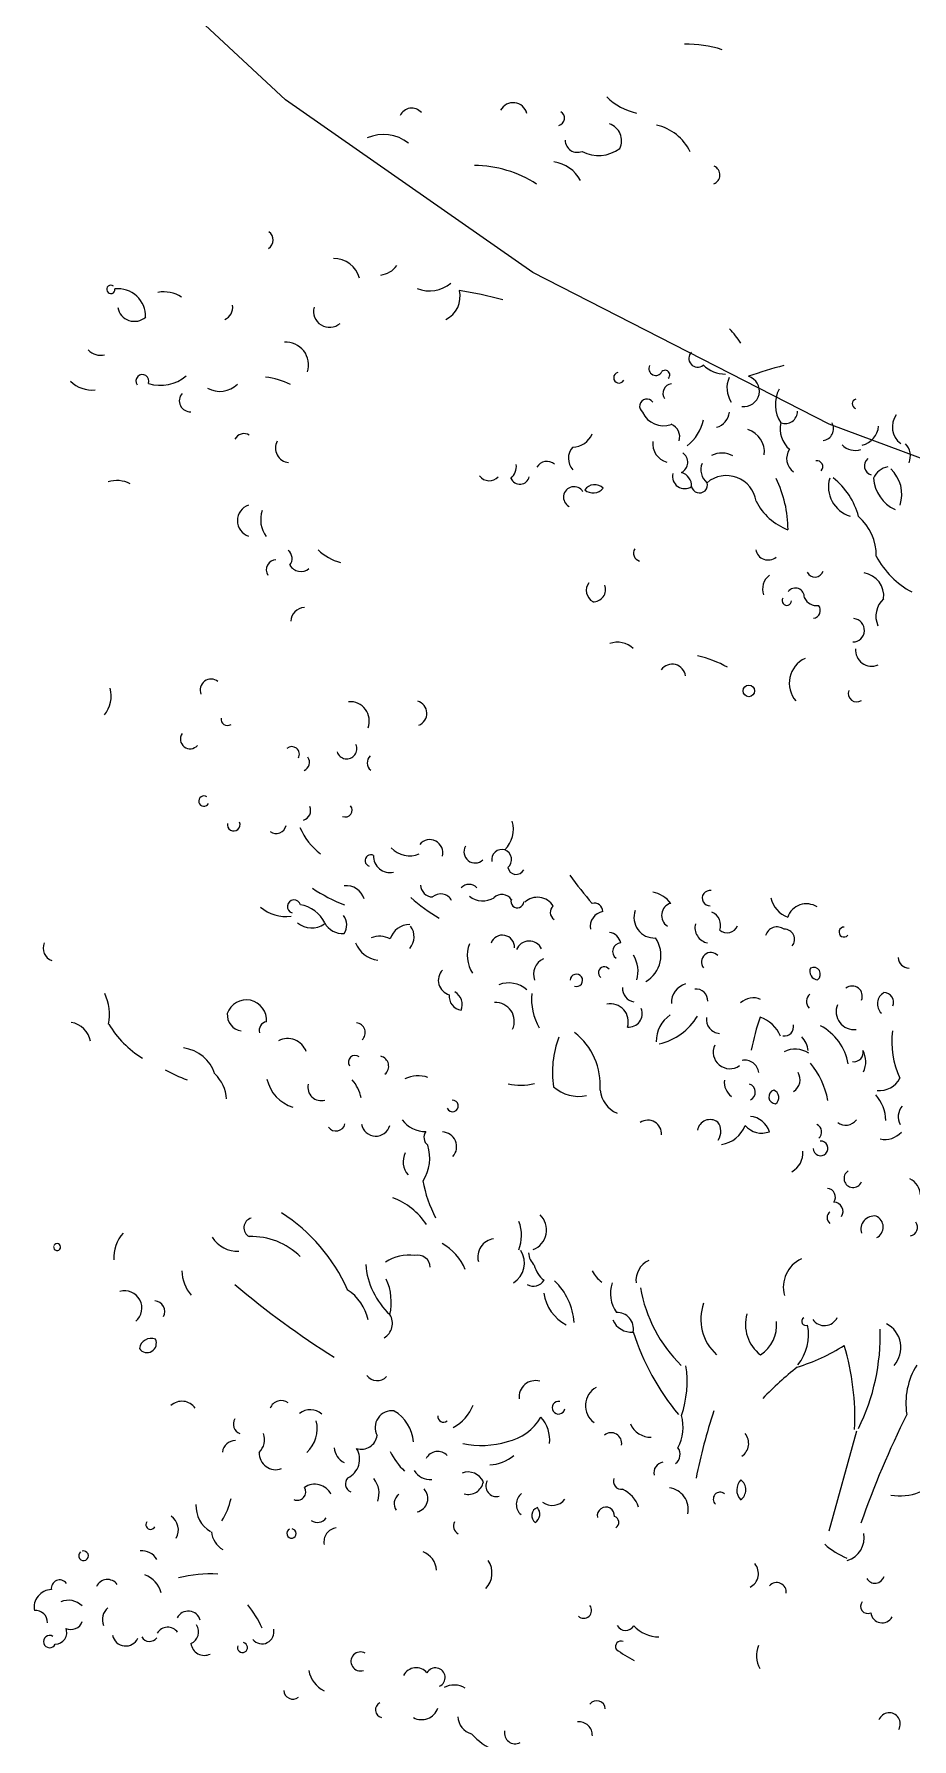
# Model space of a CAD drawing. Header units: millimetres. Extents: x -24439 to 198341, y -52871 to 149926.
# Drawn here: x 145105 to 145966, y 39888 to 41560 of the extents above; entities that cross this region are included whole.
import ezdxf

# ---------------------------------------------------------------- set-up
doc = ezdxf.new("R2010")
doc.units = ezdxf.units.MM
doc.linetypes.add('NET VAN', pattern=[1.06, 0.53, -0.53])
doc.layers.add('A-DETL-GENF-2', color=9, linetype='NET VAN', lineweight=9)
doc.layers.add('G-IMPT-1', color=9, linetype='Continuous', lineweight=9)

# ---------------------------------------------------------------- blocks, each defined once
blk = doc.blocks.new('NCV_TKCS_251209_TONG THE HIEN TRANG SAN DUONG - NCV_TKCS_HIEN TRANG_251209a_dwg_CX-1613001-TKCS_MB ĐỊNH VỊ CAO ĐỘ THIẾT KẾ')
at = {"layer": 'G-IMPT-1'}
blk.add_line((-247.9, 4447.1), (-244.2, 4277.7), dxfattribs=at)
blk.add_circle((-765.3, 5555.2), 9.44, dxfattribs=at)
for centre, radius, start, end in [((-1112.8, 6360.9), 185.3, 88.9678, 108.2633), ((-1221, 6507.5), 101.2, 242.505, 274.115), ((-1171.2, 6316.1), 81.4, 42.663, 93.7343), ((-1404.9, 6342.4), 23.3, 31.15, 168.58), ((-1335.6, 6361.1), 12.2, 301.7299, 77.194), ((-1251.4, 6348), 28.8, 350.5439, 89.0665), ((-1068.9, 6344.5), 15.7, 307.691, 82.1724), ((-1293.4, 6336.3), 19.9, 197.532, 309.689), ((-1269.4, 6377.3), 57.5, 258.595, 323.726), ((-1561.7, 6288.6), 20.7, 57.56, 172.8428), ((-1310.8, 6234.5), 57.4, 44.102, 99.0275), ((-1580.1, 6189), 67.5, 69.244, 129.6807), ((-1389.6, 6063), 192.8, 74.035, 105.9647), ((-1036.1, 5985.8), 144.8, 49.471, 61.137), ((-398.7, 5328.7), 884.5, 121.7335, 125.6461), ((-1737.8, 6031.9), 16.2, 319.399, 72.492), ((-1552.5, 6066.8), 37.4, 293.573, 341.404), ((-1468.5, 6081.2), 52.7, 263.742, 327.678), ((-1311.7, 5277.3), 774.2, 91.7044, 97.0932), ((-1002.4, 6051.4), 14.2, 149.627, 327.159), ((-914.4, 6022.1), 25.3, 279.038, 89.4338), ((-731, 6055.5), 8.13, 123.356, 264.719), ((-633.1, 6045.6), 33.5, 160.56, 250.56), ((-1606.5, 5994.1), 44.1, 32.274, 107.0808), ((-1443.5, 6024.2), 42.1, 313.21, 30.53), ((-966.2, 6090.7), 52.8, 242.754, 286.363), ((-903, 6031), 41.2, 172.723, 230.879), ((-807.2, 6031.4), 54, 168.836, 230.472), ((-720.9, 6023.5), 34.6, 299.6, 11.945), ((-1116.2, 5984.1), 8.72, 121.115, 347.811), ((-1063, 6015.9), 11.3, 170.925, 350.151), ((-1045.2, 6010.4), 7.51, 328.282, 152.225), ((-1025.3, 5984.9), 15.4, 113.133, 230.605), ((-840.5, 6010), 20.3, 267.115, 16.57), ((-774.7, 5999.9), 19.2, 293.15, 46.833), ((-651.5, 5990), 29.6, 355.789, 60.357), ((-1059.2, 5952.6), 11.8, 51.524, 251.256), ((-955.7, 5977), 29, 302.3, 10.441), ((-890.2, 5925.6), 38.1, 9.763, 89.5076), ((-797.6, 5992.8), 44.1, 183.965, 246.019), ((-721.1, 6009.7), 29.3, 240.659, 306.075), ((-675.3, 5966.6), 15.9, 148.777, 267.823), ((-640.6, 5944.2), 29.9, 115.8675, 174.7423), ((-672, 5919.1), 55.7, 358.065, 64.462), ((-1600.6, 5951.6), 26.2, 182.039, 327.825), ((-1034.9, 5964.9), 36.7, 220.077, 307.242), ((-1014.6, 5913.6), 22.3, 359.672, 85.3502), ((-1036, 5951.4), 72, 324.555, 5.308), ((-790.2, 5944.2), 26.6, 161.848, 251.284), ((-764.7, 5938.2), 9.74, 333.925, 116.0754), ((-613.3, 5968.1), 60.8, 200.336, 261.809), ((-1775.1, 5905.9), 22, 310.596, 25.215), ((-909.5, 5880.5), 35.8, 76.469, 134.5784), ((-688.5, 5926.9), 50.7, 180.522, 269.478), ((-777.8, 5817.1), 119.7, 31.685, 68.341), ((-1953.2, 5882.9), 6.82, 67.714, 22.286), ((-1929.3, 5843.8), 45.3, 15.32, 112.9477), ((-1853.6, 5850.8), 55.3, 74.642, 116.2412), ((-1643.6, 5847), 37.2, 359.169, 110.563), ((-1165.9, 5886.5), 34.1, 286.675, 355.137), ((-1002.2, 5905.9), 31.5, 189.938, 271.118), ((-986.8, 5878.7), 18.9, 313.8829, 72.598), ((-918.5, 5886.6), 27.4, 174.494, 247.432), ((-887.8, 5834.4), 49.2, 25.685, 146.852), ((-960.7, 5771.7), 188.6, 16.738, 43.06), ((-710, 5803.5), 83.7, 15.563, 65.964), ((-1909.1, 5870.8), 28, 208.103, 327.49), ((-1131.7, 5842.1), 27, 154.258, 240.793), ((-967, 5860.4), 19.8, 182.661, 322.29), ((-973.2, 5842.4), 22.7, 15.126, 91.1365), ((-939.7, 5854.1), 13, 206.51, 34.001), ((-774.8, 5919.4), 93.6, 222.854, 266.744), ((-529.6, 5924.4), 140.2, 224.605, 258.794), ((-1648.3, 5695.8), 124.6, 80.1127, 99.8873), ((-1261.5, 5789.7), 27.4, 329.304, 21.899), ((-1183.9, 5800.7), 19.3, 67.487, 165.6462), ((-1108.6, 5812), 21.3, 246.802, 336.802), ((-1098.3, 5786.4), 19.6, 61.607, 161.9962), ((-1946, 5801), 27.3, 239.237, 300.763), ((-1848.4, 5817.4), 64, 268.468, 327.677), ((-1746.3, 5813.4), 40.5, 257.3, 331.948), ((-1276.5, 5781.1), 20.2, 234.741, 333.33), ((-1225.7, 5785.7), 15.7, 219.121, 4.483), ((-1130.3, 5775.9), 17.2, 48.257, 258.613), ((-802.9, 5788.8), 20.5, 207.157, 326.816), ((-719.7, 5777.9), 14, 223.311, 358.763), ((-635.9, 5755.9), 38.7, 10.153, 96.9077), ((-1860.6, 5754.3), 10.5, 354.885, 233.043), ((-1776.6, 5745.7), 17.7, 154.098, 291.321), ((-765.1, 5729.2), 28, 143.32, 216.68), ((-565.8, 5742.9), 37.6, 148.21, 221.316), ((-1949.6, 5765.5), 51.2, 242.794, 292.229), ((-1672.2, 5704.2), 16.3, 74.29, 170.6501), ((-1597.9, 5719), 23.8, 168.843, 281.155), ((-998, 5720.2), 13.3, 165.092, 270.655), ((-748.5, 5714.3), 7.67, 165.964, 14.036), ((-736.7, 5724.1), 14.6, 12.854, 159.5158), ((-705.8, 5741.5), 21.9, 220.359, 295.451), ((-703.7, 5711.1), 12.9, 294.98, 55.49), ((-631.4, 5699.1), 19.2, 287.469, 100.6022), ((-592.3, 5677.1), 26.5, 192.111, 309.531), ((-1046.9, 5641.8), 21.1, 159.553, 256.591), ((-1056.3, 5640.6), 19.9, 283.031, 38.089), ((-663.1, 5599.2), 44.5, 131.709, 237.319), ((-1620.6, 5588.4), 26.7, 125.619, 268.586), ((-1566.3, 5606), 45.7, 177.196, 233.73), ((-595.4, 5601.9), 13.6, 176.509, 321.417), ((-1839.9, 5539.9), 48.6, 80.088, 123.6908), ((-849, 5401.2), 185.1, 77.805, 94.0245), ((-1559.1, 5542.1), 17.2, 338.028, 67.21), ((-1467.8, 5646.1), 82.5, 242.462, 271.93), ((-982.7, 5533.2), 37.9, 64.262, 126.6179), ((-891.5, 5539.7), 22, 24.105, 161.1017), ((-1561.8, 5521.9), 16.6, 109.386, 227.994), ((-1528.9, 5551.1), 21, 227.32, 326.102), ((-1492.8, 5454.2), 23.2, 108.869, 194.986), ((-1278.7, 5362.2), 20.8, 308.159, 90.4215), ((-1375.3, 5320.3), 31.4, 355.672, 111.3883), ((-1607.2, 5303), 18, 69.196, 218.298), ((-1367.4, 5275.1), 16.6, 213.973, 42.338), ((-1313.8, 5267.2), 15.6, 149.553, 247.316), ((-1806.9, 5232.5), 48, 336.955, 32.572), ((-1568, 5265.3), 10.6, 187.057, 319.545), ((-1450.8, 5240.8), 12.3, 346.509, 148.2519), ((-1432.7, 5232.3), 14.1, 307.878, 52.122), ((-1115, 5214), 48.3, 332.105, 32.3), ((-594.6, 5263.5), 44.3, 209.537, 265.913), ((-565.7, 5218.3), 32.1, 73.902, 178.1522), ((-1617.2, 5216.5), 15.9, 162.988, 335.899), ((-728.7, 5212.4), 12.5, 95.712, 290.278), ((-502.8, 5222.6), 8.1, 103.564, 336.045), ((-1340.8, 5178.3), 11.2, 263.136, 56.899), ((-1072.1, 5174.6), 16.8, 90.754, 206.033), ((-1073.4, 5174.6), 16.9, 327.0109, 86.1187), ((-816.5, 5146.5), 48.8, 53.622, 95.3304), ((-776.4, 5168.5), 20.6, 122.814, 254.248), ((-720.8, 5168.9), 22.6, 355.6929, 84.7766), ((-604.2, 5180.2), 19.7, 71.162, 179.9125), ((-592.6, 5183.1), 16.6, 336.865, 108.1548), ((-389.1, 5214.3), 18.1, 199.884, 286.985), ((-1410.3, 5156.7), 16.2, 302.029, 40.477), ((-1188.5, 5151.6), 21.3, 1.855, 157.5339), ((-1118, 5174.1), 18.1, 166.282, 331.218), ((-1046.9, 5171.6), 13.9, 206.908, 349.351), ((-415.4, 5915.3), 912.6, 233.457, 237.153), ((-806.2, 5156.1), 33.6, 176.897, 289.363), ((-713.7, 5166.6), 25.5, 182.72, 275.452), ((-690.8, 5184.4), 18.8, 246.615, 352.875), ((-1566.3, 5125.8), 8.43, 71.018, 350.911), ((-1325.6, 5192.7), 100.1, 218.822, 250.555), ((-1230.3, 5175.6), 40.2, 239.054, 310.093), ((-990.1, 5103.1), 30.7, 49.048, 149.1334), ((-902.9, 5137.4), 13.5, 16.045, 123.9921), ((-878.2, 5118.6), 25.4, 117.569, 205.563), ((-696.9, 5113), 15.5, 59.257, 235.272), ((-524.7, 5148.9), 13.7, 173.212, 283.52), ((-530.5, 5142.3), 11.2, 323.097, 133.6351), ((-459.6, 5126.3), 16.4, 353.243, 145.644), ((-396.3, 5132.1), 21.2, 136.345, 242.58), ((-407.3, 5131.2), 16.1, 355.723, 105.7004), ((-1508.6, 5103.2), 10.4, 185.858, 37.749), ((-1442.7, 5125.4), 16.8, 250.912, 2.829), ((-1277, 5111.5), 9.4, 78.633, 269.943), ((-1249.2, 5127.3), 26.8, 194.325, 299.277), ((-1107.1, 5104.1), 17.1, 59.527, 154.6767), ((-1092.6, 5133.5), 34, 247.236, 319.552), ((-1050.4, 5102), 18.9, 52.329, 150.287), ((-1028.4, 5116.3), 10.4, 176.072, 14.319), ((-958.8, 5118.7), 13.5, 146.009, 253.957), ((-865.9, 5090.6), 21.1, 27.242, 99.6264), ((-842.5, 5087.2), 13.8, 109.655, 250.345), ((-825.6, 5085.6), 49.4, 316.954, 51.844), ((-513.6, 5101), 15.9, 147.677, 240.393), ((-449.5, 5102.9), 29.4, 174.393, 293.552), ((-1078.9, 5327.2), 280.9, 245.142, 256.807), ((-1168.6, 5102.9), 20.1, 198.628, 284.767), ((-1146.1, 5072.3), 20.7, 46.269, 147.1497), ((-855.6, 5049.3), 51.2, 0.746, 47.709), ((-605.3, 5048.3), 29.8, 82.6627, 150.4674), ((-247.3, 5110.5), 134.2, 188.393, 222.299), ((-1294.7, 5031.9), 30, 32.868, 113.7332), ((-1030.2, 5037.8), 19.8, 13.892, 176.9878), ((-984.8, 5038.7), 22.4, 41.866, 175.0023), ((-858.6, 5046), 9.68, 52.769, 249.123), ((-708.7, 5039.7), 32.2, 122.978, 198.443), ((-702, 5045.3), 19.2, 14.037, 112.8341), ((-174.4, 5036), 419.9, 178.095, 185.724), ((-595.9, 4995.1), 54.9, 38.811, 88.0585), ((-551.4, 5046.3), 15.1, 277.564, 29.306), ((-512.4, 4978.6), 87.9, 26.8669, 78.839), ((-430.5, 5038.9), 15.2, 278, 28.87), ((-445.8, 5018.2), 40, 352.268, 44.6), ((-1276.8, 5291.1), 262.4, 252.616, 265.475), ((-1176.3, 4997.2), 33.7, 106.3962, 178.7941), ((-1201, 5004.3), 28.9, 335.516, 53.97), ((-1030.7, 5023.4), 52.9, 175.41, 229.829), ((-942.6, 5018.2), 27.4, 131.199, 217.379), ((-898.8, 5021), 10.1, 267.356, 195.328), ((-802.3, 5035.4), 21.1, 190.985, 279.624), ((-786.7, 5045), 96.8, 299.411, 346.296), ((-655, 5027.9), 23.1, 189.832, 282.789), ((-512.1, 4976.5), 41.5, 74.461, 132.3271), ((-541.1, 5002.6), 42.1, 24.684, 59.291), ((-382.9, 5026.8), 37, 280.285, 349.715), ((-1375.5, 5003.2), 10.9, 32.805, 269.088), ((-1359.7, 4954.6), 54.9, 43.418, 96.9832), ((-1348.6, 5013.1), 36.6, 247.501, 321.741), ((-1296.7, 5014.3), 31.9, 223.664, 292.56), ((-1308.8, 4992.2), 25.5, 343.148, 53.722), ((-1217.4, 4964), 34.7, 77.804, 130.267), ((-825.8, 4972.5), 28.9, 358.613, 118.7318), ((-801.2, 4993.5), 22.1, 281.276, 38.273), ((-696.7, 4978.4), 50.7, 140.019, 198.21), ((-560.7, 4897), 124.3, 25.948, 57.319), ((-1401.7, 5044.7), 63.6, 245.81, 294.19), ((-1226.9, 5002.6), 44.4, 217.461, 279.796), ((-1091.7, 4962.6), 24.2, 152.666, 271.885), ((-990.3, 4940.4), 46.4, 66.502, 127.1843), ((-870.5, 4997.5), 93.8, 191.208, 226.901), ((-624.8, 4981), 27.2, 171.815, 322.32), ((-590.9, 4953.4), 22.9, 23.429, 117.6907), ((-523.3, 4964.4), 22.4, 318.366, 48.366), ((-411.8, 4926.3), 66.8, 18.597, 57.984), ((-304.5, 4966.8), 27.5, 157.161, 224.078), ((-1068.7, 4942), 22.5, 189.234, 279.691), ((-1090.5, 4921.1), 25.7, 356.924, 74.1499), ((-1006.2, 4918.5), 30.9, 351.935, 109.487), ((-916, 4837.1), 108.5, 12.296, 68.907), ((-592.2, 4938.9), 28.2, 188.782, 250.829), ((-579.5, 4926.2), 14, 313.3109, 88.7635), ((-531.8, 4932.6), 11.4, 124.087, 284.8), ((-538.6, 4929.5), 12.5, 320.502, 88.3849), ((-415.4, 4942), 21.8, 250.016, 340.016), ((-351.1, 4951.8), 35.9, 274.281, 334.736), ((-741.6, 4911.4), 158.2, 175.63, 205.449), ((-456, 4895.5), 13.1, 325.391, 83.4984), ((-555.4, 4853.5), 37.1, 35.518, 100.8791), ((-437.4, 4873), 12, 197.172, 109.6977), ((-1220.1, 4835), 16.1, 328.934, 100.4565), ((-767.7, 4877.6), 45.7, 202.5, 263.761), ((-617.8, 4845.8), 21.1, 70.767, 186.554), ((-625.9, 4845.2), 25.5, 343.147, 53.722), ((-616.7, 4877.7), 50.7, 296.489, 354.936), ((-547, 4903.2), 35.6, 237.49, 307.716), ((-497.3, 4847.5), 35.8, 316.7, 20.68), ((-372.4, 4841.3), 14.8, 139.843, 353.759), ((-289, 4836.4), 31.8, 19.833, 79.696), ((-1727.2, 4826.8), 22.5, 175.483, 264.991), ((-1396.7, 4803.2), 32.9, 11.831, 177.9671), ((-962.4, 4914.8), 88.3, 273.564, 301.735), ((-858.4, 4901.2), 63.4, 245.774, 298.045), ((-714.6, 4814.1), 22.5, 13.173, 140.0426), ((-1403.6, 4810.3), 26.7, 192.913, 278.07), ((-1357.9, 4797.1), 14.4, 117.183, 212.306), ((-1314, 4763.1), 32, 36.263, 134.9399), ((-1206.7, 4788.6), 11, 67.856, 230.215), ((-1168.2, 4793.1), 16.8, 326.574, 92.9155), ((-1088.7, 4753.3), 45.6, 85.7956, 134.6529), ((-405, 4799.4), 14.5, 342.415, 101.5596), ((-386.9, 4780.7), 15, 343.444, 106.5574), ((-315.3, 4771.6), 21.8, 98.913, 213.162), ((-321, 4773.8), 19.5, 313.823, 83.0477), ((-262.5, 4791), 14.6, 299.292, 51.912), ((-1698.8, 4720.5), 89.3, 7.224, 40.276), ((-1033.4, 4765.8), 9.46, 220.151, 111.7783), ((-382.3, 4771.4), 12.8, 147.306, 246.094), ((-1240.8, 4702), 69.1, 28.938, 56.482), ((-1664.4, 4679.3), 37.9, 26.817, 97.8921), ((-1497.6, 4857.6), 168.8, 228.205, 255.008), ((-1471.7, 4668.2), 62.5, 34.782, 99.2404), ((-1283.2, 4749.8), 60.9, 208.709, 270.534), ((-1248, 4733), 21.6, 183.232, 303.637), ((-1077.3, 4757.8), 46.8, 232.489, 287.779), ((-1048.1, 4707.6), 15.9, 159.444, 249.444), ((-1030.9, 4697.2), 24.1, 335.169, 104.4417), ((-1446.1, 4927.5), 246.4, 257.276, 266.465), ((-1447.7, 4649.5), 60.9, 20.037, 63.229), ((-1208.5, 4686.3), 15.2, 233.484, 3.116), ((-1146.1, 4705.1), 23.6, 206.625, 1.447), ((-1110, 4654), 68.3, 343.832, 34.492), ((-381.7, 4652.8), 50.8, 131.551, 212.189), ((-1054.1, 4664.2), 31.8, 168.806, 239.119), ((-865.7, 4723.3), 199.4, 206.296, 224.779), ((-861, 4606.2), 34.5, 308.286, 62.769), ((-259.4, 4586.6), 43.5, 334.716, 79.795), ((-924.6, 4577.7), 62.8, 354.528, 37.992), ((-629.8, 4589.5), 35.9, 131.469, 202.923), ((-379, 4595.1), 6.58, 136.146, 313.854), ((-354.5, 4619.4), 23, 231.165, 352.438), ((-582.3, 4509.5), 341, 350.399, 18.595), ((-1091.2, 4480.3), 114, 50.2849, 86.1118), ((-894.3, 4550.2), 29.8, 114.456, 211.688), ((-883.5, 4542.9), 38.3, 319.027, 48.864), ((-815, 4583.7), 32.6, 201.508, 241.758), ((-696.4, 4615.4), 58.5, 225.569, 249.488), ((-469.5, 4571.7), 78.1, 177.22, 244.708), ((-411.8, 4580.6), 63.1, 181.297, 249.428), ((-479.6, 4559.1), 59.1, 320.464, 21.774), ((-444.6, 4552.8), 79.5, 338.23, 28.131), ((-562.4, 4800.6), 340.1, 304.298, 318.548), ((-650.4, 4348.6), 411.2, 14.124, 33.488), ((-71.1, 4548.2), 117.7, 164.745, 205.644), ((-1003.6, 4461), 86.7, 39.265, 77.52), ((-794.1, 4575.9), 41.9, 209.901, 250.489), ((-645.2, 4562.4), 54.9, 178.059, 231.189), ((-443.7, 4675.5), 235, 206.707, 242.242), ((-1325.6, 4247.4), 280.5, 40.201, 74.561), ((-1011.7, 4496.5), 20.4, 18.339, 120.5484), ((-828, 4541.8), 20.7, 258.335, 344.881), ((-739.3, 4545.3), 69.6, 204.934, 259.316), ((-837.2, 4448.2), 102.7, 20.539, 63.435), ((-670.5, 4495), 26.3, 5.097, 110.3511), ((94.7, 4196.1), 566.9, 145.1949, 152.8779), ((-1287, 4481.6), 16.3, 121.932, 259.307), ((-1011.7, 4445.8), 69, 98.6069, 140.3456), ((-656.6, 4527.2), 32.4, 219.603, 292.324), ((-305.2, 4732.5), 412.7, 214.74, 236.24), ((1418.4, 4229.9), 1617.9, 170.4888, 177.3194), ((-1254, 4358.7), 112.9, 61.851, 108.6216), ((-978.3, 4521.8), 124.7, 201.14, 243.881), ((-1123.7, 4404), 90.6, 3.677, 41.282), ((-707.5, 4393.8), 178.6, 358.594, 25.048), ((-1315.2, 4485.9), 50.7, 230.018, 288.209), ((-1434.7, 4386.2), 60.1, 154.927, 200.491), ((-1131.6, 4355.6), 75.6, 28.142, 74.5389), ((-1051, 4389.4), 27.1, 316.486, 48.966), ((401.5, 4383.8), 882.5, 178.188, 185.567), ((-174.5, 4449), 86.3, 276.839, 339.741), ((-1320.8, 4398.7), 61.4, 197.671, 238.078), ((-715.3, 5709.7), 1445.1, 246.566, 254.554), ((-766.3, 4349.3), 27, 91.767, 202.186), ((-651.9, 4369.3), 33.8, 135.253, 251.016), ((-592.2, 4351.2), 73.9, 349.135, 31.115), ((-435.4, 4370), 25.6, 321.237, 55.825), ((-1585.9, 4358.7), 5.66, 189.462, 170.5377), ((-725.4, 4343.6), 10.4, 94.4, 5.991), ((-577.3, 4376), 36.7, 220.479, 287.629), ((-1451.4, 4295), 28.2, 326.85, 123.1502), ((-1403.7, 4303.6), 17.3, 348.031, 101.9701), ((-829.1, 4339.1), 82.7, 298.652, 346.979), ((-777.3, 4272.6), 55.9, 11.018, 58.967), ((-626.2, 4312.6), 17.4, 7.797, 145.7219), ((-530.7, 4322.4), 18.5, 322.807, 53.451), ((-1028.1, 4321.2), 21.5, 234.089, 332.392), ((-932.9, 4313.8), 73, 315.722, 355.03), ((-529.2, 4292), 17, 114.962, 210.833), ((-384.6, 4305.9), 24.1, 153.179, 239.599), ((-413.2, 4297.5), 20.5, 322.931, 69.848), ((-901.2, 4275.7), 9.33, 190.671, 324.274), ((-870.2, 4386.3), 144.4, 274.72, 303.997), ((-507.8, 4236), 34.8, 4.317, 100.2946), ((-429.3, 4276.7), 11.2, 65.948, 245.163), ((-222.1, 4272.7), 38.2, 302.721, 28.209), ((-1389.8, 4241.4), 19.6, 86.737, 188.242), ((-1399.7, 4250.5), 15.2, 231.433, 43.545), ((-976.9, 4234), 27.3, 98.82, 225.69), ((-995.7, 4199.2), 63.4, 20.9169, 76.711), ((-825, 4280.6), 61.6, 287.74, 328.011), ((-592.2, 4258), 13.1, 175.165, 294.849), ((-593.8, 4196.6), 50, 35.458, 81.6828), ((-190.8, 4370.3), 126.7, 245.104, 264.385), ((-1156.9, 4205.1), 19.7, 71.08, 174.3892), ((-1104.8, 4195.6), 28.9, 65.503, 143.9841), ((-1143.7, 4181.9), 52.8, 329.248, 30.752), ((-1021.6, 4210.5), 25.8, 268.82, 8.807), ((-887.4, 4197.6), 21.5, 60.67, 169.7319), ((-600.4, 4197), 14, 10.596, 208.712), ((-151.7, 4232.9), 15.4, 226.033, 0.365), ((-1044.7, 4159.5), 33.8, 312.026, 47.974), ((-881, 4277), 119.1, 222.967, 242.223), ((-828.7, 4174), 27.5, 41.347, 127.2326), ((-833.3, 4189.5), 25.4, 272.35, 5.822), ((-785.7, 4191.7), 17.2, 166.264, 302.662), ((-724.3, 4179.2), 22.6, 145.303, 245.745), ((-696.4, 4212.6), 25.9, 248.962, 338.962), ((-586.4, 4189.6), 9.95, 316.915, 91.0136), ((-358.1, 4171.1), 24.9, 313.465, 57.417), ((-147.7, 4178.5), 11.7, 158.216, 311.798), ((-1310.1, 4151), 26.3, 51.614, 149.9548), ((-1211.1, 4169.2), 16.2, 164.753, 267.303), ((-1198.4, 4146.9), 29.3, 330.659, 36.075), ((-1030.9, 4184.4), 28, 198.93, 261.458), ((-901.5, 4198.9), 29.6, 227.087, 292.897), ((-908.7, 4133.5), 22.6, 300.136, 59.864), ((-703.2, 4166.1), 13.8, 126.162, 251.329), ((-719.9, 4163.5), 16.2, 319.522, 57.97), ((-296.9, 4157.8), 15.7, 9.684, 156.0668), ((-122.9, 4177.2), 18.6, 203.411, 348.606), ((-1209.1, 4119.3), 21.7, 107.455, 189.33), ((-1146.4, 4139.5), 27.3, 194.678, 306.964), ((-1009.7, 4127.9), 14, 152.301, 264.921), ((-1002.2, 4114.1), 37.9, 356.956, 56.174), ((-919.7, 4121.4), 18.6, 143.091, 233.17), ((-1094.8, 4088.8), 14, 263.193, 47.255), ((-1062.2, 4080.7), 29.5, 43.202, 141.5714), ((-821.3, 4112.3), 13.3, 164.741, 262.637), ((-785.7, 4043.2), 35.8, 332.166, 51.371), ((-1304.9, 4037.7), 110.2, 344.298, 4.821), ((-1053.7, 4067.4), 17.7, 251.565, 341.565), ((-1007.6, 4029.7), 22.7, 113.034, 208.086), ((-872.9, 4018.8), 35.8, 21.8009, 84.4588), ((-590.6, 4038.3), 13, 245.649, 53.837), ((-260.1, 4060.2), 40.3, 172.373, 228.076), ((-1198.3, 4034.5), 50.8, 195.512, 254.487), ((-1083.9, 4020.8), 7.68, 132.277, 100.8597), ((-520, 4041.9), 15.9, 227.266, 344.625), ((-475.9, 4087.2), 57.3, 239.752, 285.998), ((-58.8, 4004.8), 18, 346.034, 176.0199), ((-1288.6, 3965.2), 27.1, 347.825, 73.106), ((-1174.4, 4000.8), 38.8, 203.134, 255.663), ((-515.1, 3999.1), 8.84, 83.089, 223.781), ((-459.8, 4150.2), 168.9, 248.57, 260.382), ((-1308.8, 3968.2), 7.7, 161.199, 350.726), ((-1301.7, 3897.2), 27.3, 45.69, 113.0702), ((-1135.3, 3726.3), 201.1, 102.9131, 121.3056), ((-523.3, 3889.9), 13.8, 18.822, 161.1784), ((-1398.9, 3887.9), 7.95, 144.528, 125.4718), ((-1296.1, 3845.4), 41.6, 30.39, 86.7524), ((-1236.6, 3722.6), 203.7, 42.05, 54.684), ((-790.7, 3863.3), 15.8, 311.952, 168.5577), ((-1344.6, 3842.8), 20.1, 53.939, 170.8215), ((-1203, 3831.2), 20.4, 32.911, 169.7089), ((-1083.8, 3853), 19.6, 236.203, 29.846), ((-915.7, 3853.1), 15.6, 77.484, 305.137), ((-819, 3847.5), 22.9, 55.945, 169.7222), ((-747.5, 3825.9), 35.9, 76.608, 134.4396), ((-539.1, 3840.4), 22.1, 14.621, 112.249), ((-1424.3, 3792.3), 29, 108.128, 207.374), ((-1421.1, 3825.9), 13.6, 52.479, 206.101), ((-1313.7, 3804.6), 26.6, 149.433, 217.721), ((-1202.7, 3817.1), 20.6, 309.708, 50.292), ((-1107, 3819.2), 8.21, 174.888, 95.1122), ((-1392.5, 3781), 31.5, 61.679, 130.3396), ((-1259.4, 3799.5), 15.1, 227.677, 338.312), ((-1227.8, 3796.8), 19.9, 52.112, 166.7677), ((-1169.2, 3810.4), 22.3, 203.95, 312.273), ((-951.4, 3835.8), 46.2, 207.598, 260.728), ((-857.1, 3788.1), 12.9, 132.59, 272.651), ((-800.7, 3817.6), 28, 258.595, 357.156), ((-708.5, 3822.6), 30.5, 199.219, 271.764), ((-653.2, 3880.9), 104.2, 238.535, 289.572), ((-639.8, 3814), 17.6, 185.004, 313.884), ((-1442.6, 3761.3), 19.2, 14.036, 112.8332), ((-1406.6, 3754.1), 18.5, 285.369, 39.922), ((-1389.4, 3785.1), 19.3, 261.021, 358.59), ((-1296.9, 3787.7), 22, 208.889, 351.721), ((-1008.1, 3776.4), 14.8, 199.044, 324.695), ((-1411.6, 3737.6), 10, 75.68, 351.702)]:
    blk.add_arc(centre, radius, start, end, dxfattribs=at)
blk = doc.blocks.new('NCV_TKCS_251209_TONG THE HIEN TRANG SAN DUONG - NCV_TKCS_HIEN TRANG_251209a_dwg-1612995-TKCS_MB ĐỊNH VỊ CAO ĐỘ THIẾT KẾ')
at = {"layer": 'G-IMPT-1', "flags": 128}
blk.add_lwpolyline([(563623582.6, 1145027178.7), (563623191.8, 1145027178.7), (563622786.1, 1145027164.6), (563622380.3, 1145027149.8), (563621989.1, 1145027147.3), (563621627, 1145027170.4), (563621305.7, 1145027229.1), (563621024.5, 1145027321.3), (563620779.6, 1145027441.8)], dxfattribs=at)
at = {"xscale": 0.5999999999997676, "yscale": 0.5999999999997676, "zscale": 0.5999999999997676, "rotation": 0.0005022315763634679}
blk.add_blockref('NCV_TKCS_251209_TONG THE HIEN TRANG SAN DUONG - NCV_TKCS_HIEN TRANG_251209a_dwg_CX-1613001-TKCS_MB ĐỊNH VỊ CAO ĐỘ THIẾT KẾ', (563622086.2, 1145023564.1), dxfattribs=at)
blk = doc.blocks.new('NCV_TKCS_251209_TONG THE HIEN TRANG SAN DUONG - NCV_TKCS_251209_TONG THE HIEN TRANG SAN DUONG-1605292-TKCS_MB ĐỊNH VỊ CAO ĐỘ THIẾT KẾ')
at = {"rotation": 343.2379237072182}
blk.add_blockref('NCV_TKCS_251209_TONG THE HIEN TRANG SAN DUONG - NCV_TKCS_HIEN TRANG_251209a_dwg-1612995-TKCS_MB ĐỊNH VỊ CAO ĐỘ THIẾT KẾ', (-869777547.7, -933796958.8), dxfattribs=at)

msp = doc.modelspace()

# ---------------------------------------------------------------- block references
at = {"layer": 'A-DETL-GENF-2'}
msp.add_blockref('NCV_TKCS_251209_TONG THE HIEN TRANG SAN DUONG - NCV_TKCS_251209_TONG THE HIEN TRANG SAN DUONG-1605292-TKCS_MB ĐỊNH VỊ CAO ĐỘ THIẾT KẾ', (26103.5, 9888.2), dxfattribs=at)

doc.saveas('drawing.dxf')
